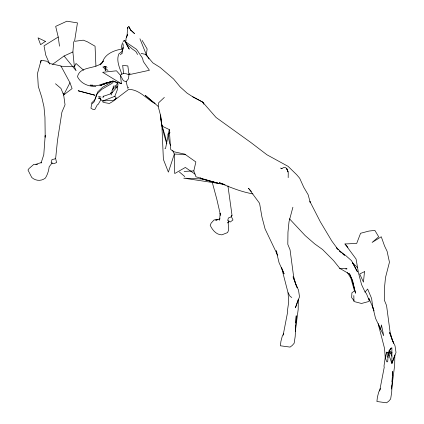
<?xml version="1.0" encoding="UTF-8"?>
<svg xmlns="http://www.w3.org/2000/svg" width="424" height="424" viewBox="0 0 424 424"><rect width="100%" height="100%" fill="white"/><g stroke="black" fill="none" stroke-linecap="round" stroke-linejoin="round"><path stroke-width="0.64" d="M298.326 299.174L298.183 309.441L295.321 331.404M125.944 41.08L126.018 38.605L127.391 34.381M353.844 295.581L353.934 301.506L361.486 303.473L369.235 301.379M219.621 220.294L220.109 213.235L220.522 215.254L216.823 199.222L211.989 181.334M295.305 328.759L295.533 325.5M295.719 322.892L296.222 315.716L295.194 336.465L294.155 343.244L292.274 345.428L290.074 347.086L280.407 345.793L280.905 341.437L282.267 336.2L283.783 333.407M391.575 387.737L391.712 385.782M391.988 381.865L392.311 377.302M392.401 375.998L392.725 371.429L391.697 392.179L390.658 398.958L388.776 401.141L386.577 402.8L376.909 401.507L377.402 397.156L378.77 391.914L380.588 388.564M52.56 64.353L64.082 55.979L76.129 70.771L74.37 66.701L72.896 51.961L73.712 41.653M288.182 177.645L288.241 172.663L286.64 168.333L284.923 167.342L283.656 167.507L281.494 168.8M388.994 355.863L389.566 350.993L390.949 348.088M123.57 73.479L122.679 65.376L127.857 65.932L128.97 74.703L128.461 78.79L126.151 81.694L123.787 80.867L122.944 79.956L120.443 75.297L116.468 70.803L102.65 72.297L121.439 83.74L120.443 75.297L121.847 74.115L123.57 73.479L126.177 73.76L128.97 74.703L149.423 70.262L143.328 61.56L142.543 58.21L136.549 49.343L126.527 42.511M391.585 389.057L394.68 365.154L394.829 354.888L391.914 363.527L388.305 353.187L389.174 350.33L391.877 347.664L391.914 363.527L396.005 352.482L395.03 345.83L392.375 340.308L389.587 332.543L393.62 343.212L392.375 340.308L390.101 332.14L386.561 305.519L384.303 300.07L384.462 287.933L385.517 277.46L389.455 262.202L387.091 251.268L384.579 246.058L381.256 236.762L372.097 242.443L378.706 236.815L374.858 230.391L368.975 231.064L360.575 233.269L356.701 243.424L344.977 243.97L356.059 258.995L358.45 272.738L361.566 284.594L365.064 292.03L366.442 293.599L369.203 300.489L368.954 298.491L373.714 309.292M172.754 150.478L174.322 154.066L168.386 172.118L163.388 159.419L161.92 126.05L160.468 115.1L158.184 106.35L158.629 102.783L164.332 97.425M40.784 62.402L41.049 60.51L41.685 60.309L46.799 61.226L49.868 63.542L60.897 65.927L69.96 82.728L72.091 88.59L63.674 94.981L65.036 104.792L61.909 112.164L57.457 140.689L55.692 158.009L54.553 159.079L52.051 159.451L51.119 162.498L52.719 163.712L53.843 163.659L56.593 162.572L55.645 158.65M146.312 54.606L147.144 48.951L142.114 40.397M105.189 69.107L102.894 66.96L105.104 66.557L105.968 70.654L105.21 70.543L105.189 69.107L105.942 66.573L107.097 67.405M126.495 37.561L126.702 36.48M161.788 124.82L164.162 135.118L166.802 143.911C165.599 133.958 160.336 125.128 160.601 114.925L161.92 126.05L169.282 129.569L165.546 148.501L164.91 148.702M283.153 335.199L287.742 311.47L287.493 310.405L288.723 301.84L288.039 292.687L281.531 267.571L284.075 273.814L279.034 262.604L276.167 250.706L277.005 253.001M379.655 390.912L384.245 367.184L383.996 366.119L385.225 357.554L386.64 352.148L388.305 353.187L387.684 361.783L386.757 361.836L385.225 357.554L384.541 348.401L378.197 323.925M225.096 184.795L218.742 183.444L195.952 176.782L193.816 170.92L195.862 161.947L184.758 154.119L173.723 151.734L170.655 149.418L169.282 129.569M292.899 207.225L289.014 221.747L287.96 232.22L287.806 244.357L290.058 249.805L293.599 276.427L295.878 284.594L297.118 287.499L293.085 276.83L295.878 284.594L298.528 290.117L299.503 296.768L295.411 307.813L298.114 299.789M41.049 60.51L37.508 73.379L38.282 86.401L41.743 97.197L43.964 106.779L44.949 117.284L45.204 137.159L45.188 135.51L43.783 154.675L41.038 163.145M111.623 91.181L112.752 89.655L113.431 87.455M102.953 97.764L103.483 96.105M123.161 41.753L123.389 41.038L124.428 40.312L125.515 41.213L126.421 43.449L124.428 40.312L129.267 49.173L126.188 43.577L132.272 48.972L135.86 51.474L137.583 54.511M130.587 29.86L134.509 33.554L130.693 30.141L128.843 26.558L127.746 27.475L127.513 28.191L127.121 35.25M102.953 96.449L110.425 93.932L110.781 92.824M112.752 89.655L113.049 88.722L112.667 89.369M111.3 94.992L112.063 92.612M116.992 87.084L117.289 86.152L113.282 86.077L113.134 88.388L116.992 87.084L112.031 92.702M122.504 42.691L121.211 47.472L121.672 49.327L122.971 49.603M123.236 47.318L122.223 50.864L123.135 48.172M126.681 37.02L127.407 34.869M95.013 99.243L97.721 91.918L102.46 87.386L112.614 81.45M100.748 99.094L101.151 100L102.979 100.944L114.814 96.312L117.321 89.83L117.999 84.27L116.775 82.457M228.6 221.307L227.794 222.955L228.886 220.803M55.486 83.761L60.939 88.399L63.674 94.981L69.96 82.728M128.424 87.249L127.81 88.372L126.151 81.694M115.365 86.247L117.713 83.433M228.854 221.513L228.213 222.627L228.531 230.407L227.566 232.606L221.847 234.843C216.267 234.854 212.392 229.941 210.187 225.324L211.147 223.125L213.95 220.056L216.441 219.404L218.031 219.595L215.737 220.252L220.035 218.821M115.694 98.67L114.639 100.35M231.356 216.341L232.013 215.254L227.937 185.876M232.013 215.254L230.794 217.035L228.377 218.01L227.709 220.48L230.232 222.022L232.983 219.939L231.35 216.611M128.97 74.703L130.078 73.114M52.205 162.811L49.168 166.796C48.702 170.739 47.509 174.736 45.373 178.091C41.208 181.361 35.595 180.995 31.747 177.471L27.995 170.061L28.954 168.609L33.883 164.316L37.561 164.263M103.355 61.045L102.635 61.999C104.749 54.208 113.918 50.366 121.153 49.221M103.239 61.061L100.117 64.898L101.988 63.081M365.064 292.03L367.635 289.036L371.62 298.491L372.67 306.42L375.537 318.318L383.715 335.702L381.441 324.927L380.577 329.528L378.266 323.856M110.425 93.932L112.334 91.77M104.134 100.451L102.979 100.944L113.796 100.26L114.602 99.412M91.229 103.366L94.785 99.852M115.28 99.269L116.118 98.442M113.6 81.562L111.989 83.395L101.834 89.332L97.096 93.863L94.16 101.797L91.653 104.23L90.937 108.194L92.883 109.36L94.785 109.567L97.319 104.813L98.241 104.293L100.87 99.735L100.334 98.887M120.358 54.776L122.223 53.058M95.93 66.292L95.055 46.205L87.466 41.833L83.279 40.163L74.56 41.324L77.444 22.891L66.913 21.2L55.677 26.378L58.221 37.026L44.017 45.834L45.75 55.109L49.677 64.077M122.266 51.32L118.906 53.864C115.996 60.452 119.595 67.814 121.847 74.115M113.796 100.26L116.738 98.469L128.673 89.385C139.236 89.39 146.418 98.872 155.067 103.626L145.353 95.49L158.184 106.35M102.232 62.54C95.676 69.467 79.802 65.8 77.491 76.765C80.894 83.655 88.505 86.682 95.85 86.39M170.066 132.685L167.877 134.026L169.605 143.301L170.655 145.697M113.309 101.151L109.418 103.461L104.182 102.566L102.306 101.707M218.742 183.444L202.073 178.976L183.73 178.144L218.742 183.444L202.073 178.976L200.457 177.857M64.082 55.979L72.896 51.961M35.86 164.401L41.579 162.408M99.682 85.685L111.183 81.472L115.402 81.922L117.533 83.443M111.183 81.472L100.758 85.277L111.915 81.355M106.928 82.521L98.538 85.314L95.745 85.765L90.084 85.176L92.702 85.123M98.204 98.373L100.488 98.236M184.149 171.407L193.816 170.92M345.735 268.864L347.049 268.874L339.762 268.318L333.55 260.569L322.547 249.487L314.719 243.89L305.126 235.548L289.449 218.768M105.104 66.557L105.942 66.573M388.299 357.066L387.202 357.04L386.98 352.153M60.802 66.229L74.37 66.701L76.013 63.473L83.613 70.236M185.304 154.442L174.322 154.066L174.72 173.548L185.357 167.438L195.061 174.137M113.627 81.101L112.493 80.979L121.439 83.74M388.347 352.63L391.85 353.16M252.911 193.89C241.24 191.876 230.11 187.334 219.256 182.691L223.427 184.043M141.102 53.424L145.633 54.378L152.863 62.869L160.124 67.448L173.548 78.949L180.242 86.989L187.079 93.148L192.734 96.773L202.783 102.163L203.79 103.848M98.527 96.264L101.029 97.112M280.407 168.105L282.008 168.482M192.734 96.773L202.783 102.163M389.566 350.993L392.089 352.514M291.802 297.473L290.138 296.434L288.039 292.687M340.483 268.832L339.762 268.318L349.71 274.227L352.572 280.481M339.661 251.088L345.958 255.741L351.501 260.654L357.522 271.954L352.662 263.066M339.592 251.146L341.06 252.386M343.021 254.045L344.489 255.285L336.46 247.685L337.536 248.999M179.347 171.953L184.8 176.591M100.191 98.776L98.898 97.17M108.003 70.517L105.369 68.1L104.378 66.531M352.36 262.514L357.596 267.729M348.888 273.374L349.71 274.227L352.429 280.884L355.519 293.191L352.715 281.117M344.977 243.97L347.919 247.266M251.416 191.547L248.475 188.256L259.562 203.282L261.947 217.024L265.064 228.875L277.603 255.179M114.814 96.312L116.738 98.469M354.04 300.669L351.655 297.632L351.899 292.799L354.485 290.933L350.828 278.065L347.399 272.574M338.225 249.784L331.801 241.012L320.295 221.741L309.918 201.469L310.315 202.704L308.11 194.658L303.769 187.281L299.667 178.213L296.588 174.614L288.076 166.346L266.966 154.787L251.056 142.644L216.054 117.459L202.64 102.105L203.912 104.172M145.633 54.378L146.699 55.952M149.031 58.963L146.079 54.081L139.941 38.775M130.693 30.141L128.843 26.558M390.35 352.726L391.919 356.186M372.24 306.663L374.106 310.893M63.139 93.121L63.674 94.981M58.221 37.026L59.503 46.158M127.746 27.475L127.82 28.424M123.045 43.895C123.903 47.138 121.746 49.921 122.096 53.058M364.502 271.657L363.447 282.124L359.695 273.968L364.502 271.657M45.426 41.377L40.593 44.674L38.059 37.858L45.426 41.377M94.934 95.22L78.212 90.784L94.934 95.22M287.896 171.466L286.64 168.333L288.002 171.911L287.896 171.466"/></g></svg>
